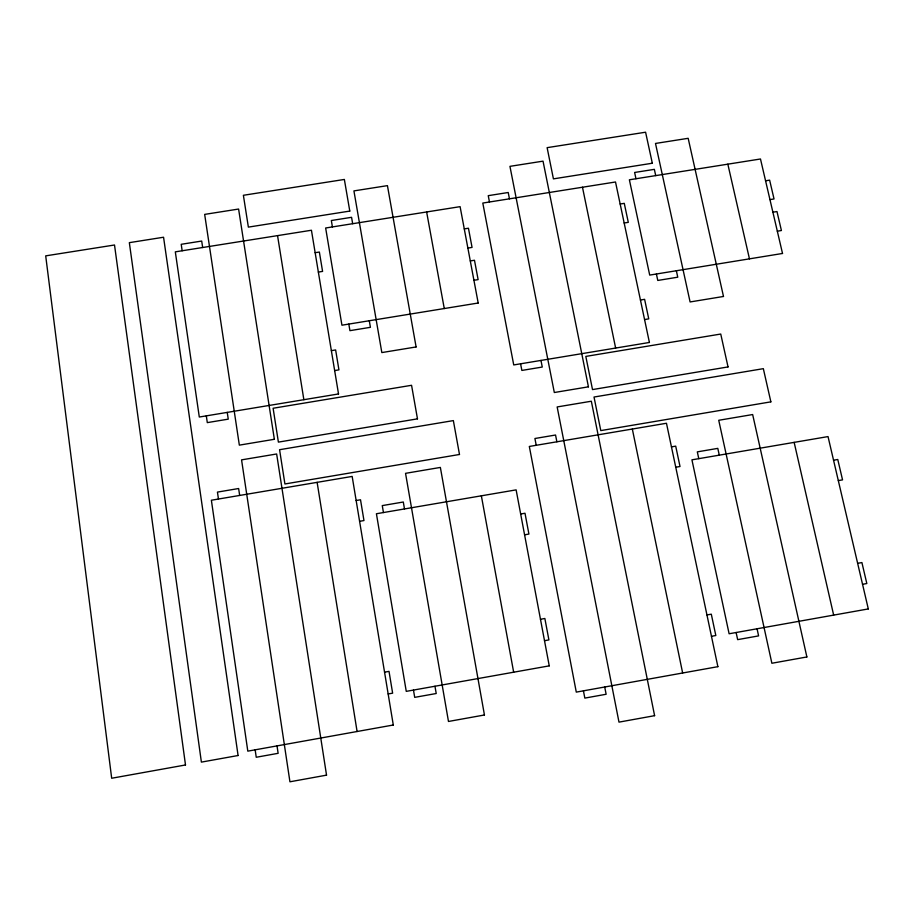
<?xml version="1.0" encoding="UTF-8"?>
<svg xmlns="http://www.w3.org/2000/svg" width="914" height="914" viewBox="0 0 914 914"><rect width="100%" height="100%" fill="white"/><g stroke="black" fill="none" stroke-linecap="round" stroke-linejoin="round"><path stroke-width="1.37" d="M388.164 693.966L392.632 693.166L389.021 671.367L384.554 672.167M711.469 636.293L715.822 635.516L711.298 614.174L706.956 614.951M540.471 619.269L544.858 618.492L548.903 639.914L544.504 640.691M857.64 563.321L861.913 562.567L866.826 583.532L862.542 584.297M524.579 534.804L528.92 534.062L525.002 513.257L520.672 513.999M838.321 480.604L842.548 479.873L837.772 459.491L833.557 460.222M359.59 521.311L363.966 520.557L360.516 499.775L356.152 500.518M675.754 467.225L680.016 466.506L675.709 446.146L671.459 446.866M334.65 370.57L338.934 369.862L335.632 349.948L331.359 350.645M644.564 319.546L648.746 318.86L644.61 299.335L640.44 300.021M470.287 260.936L474.48 260.262L478.125 279.615L473.932 280.29M772.89 212.208L776.98 211.545L781.413 230.522L777.323 231.185M315.147 252.71L319.363 252.036L322.585 271.401L318.358 272.075M464.278 228.9L468.448 228.237L472.058 247.408L467.877 248.082M620.16 204.016L624.273 203.354L628.295 222.342L624.171 223.005M765.566 180.801L769.634 180.149L774.032 198.955L769.954 199.606M794.152 442.376L833.659 615.111M727.841 164.166L749.457 258.856M719.284 455.172L717.798 448.374L697.313 451.87L698.776 458.668M757.055 628.775L758.597 635.893L737.655 639.64L736.124 632.511M655.715 175.614L654.355 169.353L634.624 172.472L635.961 178.744M676.36 270.75L677.765 277.193L657.783 280.449L656.401 274.006M582.469 187.233L615.636 348.063M632.328 429.032L682.644 673.001M509.452 198.829L508.218 192.5L488.247 195.665L489.47 201.994M540.974 360.424L542.265 367.051L521.86 370.433L520.58 363.806M556.877 441.793L555.552 435.018L534.918 438.503L536.221 445.289M604.714 687.008L606.131 694.263L584.834 698.102L583.429 690.835M481.358 495.822L513.657 672.201M426.632 211.968L444.273 308.544M404.491 508.949L403.303 502.014L382.269 505.602L383.446 512.548M434.961 686.243L436.218 693.52L414.705 697.359L413.471 690.081M352.667 223.702L351.57 217.315L331.336 220.525L332.41 226.923M369.29 320.745L370.421 327.315L349.925 330.662L348.817 324.082M277.548 235.629L303.859 399.704M317.124 482.341L357.088 731.508M202.657 247.511L201.697 241.056L181.212 244.301L182.16 250.767M227.243 412.385L228.249 419.149L207.307 422.622L206.313 415.859M239.662 495.445L238.634 488.522L217.441 492.098L218.457 499.033M277.022 745.904L278.13 753.319L256.24 757.26L255.155 749.834M393.294 725.008L247.808 751.148L211.374 500.232L352.164 476.423L393.294 725.008M717.878 666.672L576.288 692.115L529.32 446.455L666.466 423.262L717.878 666.672M185.496 764.972L111.679 778.248L45.7 255.863L114.513 244.998L185.496 764.972M238.086 755.512L201.388 762.116L129.342 242.656L163.56 237.24L238.086 755.512M484.443 714.988L448.477 721.466L405.542 473.338L440.365 467.431L484.443 714.988M806.879 656.96L771.873 663.256L718.735 420.28L752.656 414.545L806.879 656.96M326.538 775.152L289.932 781.79L241.559 459.868L276.645 453.984L326.538 775.152M654.607 715.673L618.984 722.129L557.152 406.947L591.335 401.223L654.607 715.673M549.245 665.86L406.262 691.361L376.419 513.748L516.124 489.87L549.245 665.86M868.3 608.93L729.109 633.768L691.932 459.833L828.027 436.584L868.3 608.93M459.491 454.475L284.917 483.974L279.57 449.711L453.355 420.6L459.491 454.475M770.868 401.852L600.784 430.597L594.02 397.03L763.339 368.662L770.868 401.852M274.36 439.291L239.342 445.141L204.667 214.39L238.6 209.043L274.36 439.291M588.433 386.828L554.318 392.517L509.943 166.348L543.03 161.15L588.433 386.828M417.481 418.852L278.393 442.113L273.115 408.25L411.563 385.297L417.481 418.852M728.035 366.925L592.512 389.581L585.817 356.414L720.746 334.044L728.035 366.925M416.099 346.954L381.835 352.576L353.924 190.9L387.433 185.633L416.099 346.954M723.488 296.467L690.093 301.951L655.498 143.452L688.173 138.311L723.488 296.467M338.523 393.957L199.298 417.024L175.317 251.853L311.434 230.248L338.523 393.957M649.408 342.464L513.737 364.937L482.798 203.057L615.51 181.989L649.408 342.464M478.193 303.014L341.939 325.201L325.647 227.997L460.096 206.655L478.193 303.014M782.521 253.464L649.705 275.091L629.38 179.795L760.482 158.99L782.521 253.464M349.788 211.077L248.368 227.118L243.387 195.288L344.361 179.452L349.788 211.077M652.322 163.229L553.427 178.87L547.12 147.657L645.592 132.21L652.322 163.229"/></g></svg>
